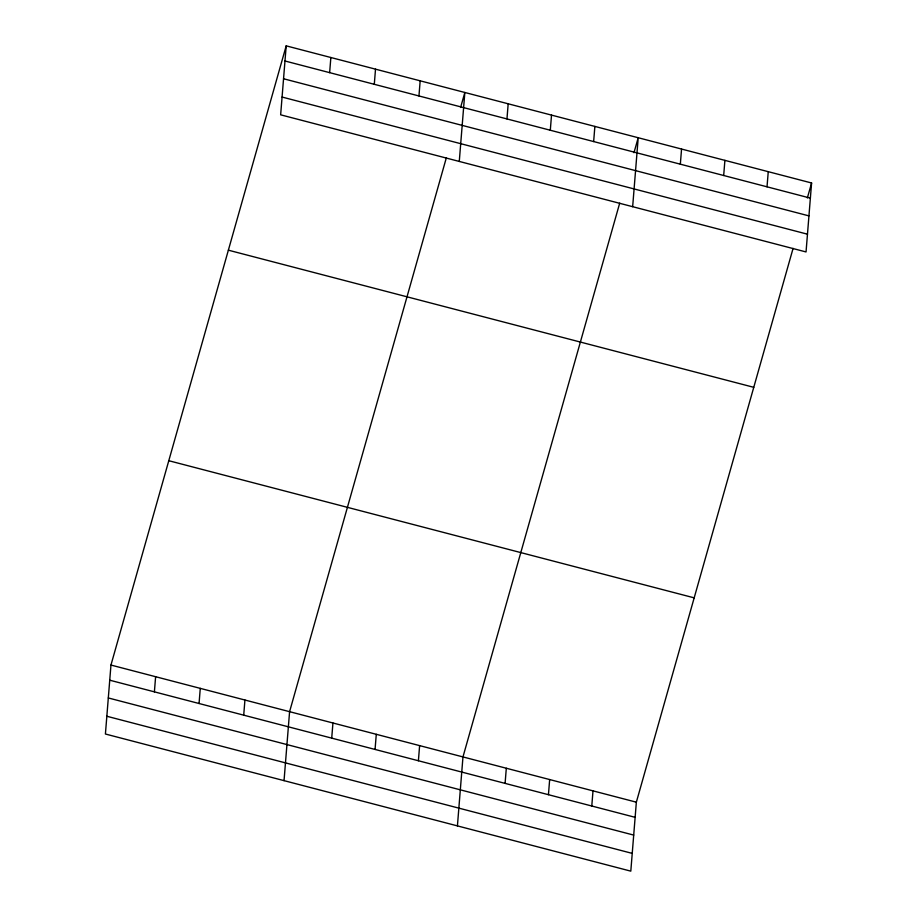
<?xml version="1.0" encoding="UTF-8"?>
<svg xmlns="http://www.w3.org/2000/svg" width="917" height="917" viewBox="0 0 917 917"><rect width="100%" height="100%" fill="white"/><g stroke="black" fill="none" stroke-linecap="round" stroke-linejoin="round"><path stroke-width="1.38" d="M286.196 45.85L280.648 114.82L806.043 251.946L811.591 182.987L286.196 45.85L110.957 665.054L105.409 734.013L630.804 871.15L636.352 802.18L793.09 248.369M154.4 691.842L155.615 676.7M199.058 703.499L200.273 688.358M243.716 715.157L244.931 700.015M329.639 72.649L330.854 57.507M284.041 780.642L289.589 711.672L446.327 157.862M374.296 84.307L375.512 69.165M331.713 738.128L332.94 722.986M418.954 95.964L420.169 80.822M375.064 749.441L376.279 734.299M459.279 161.438L464.839 92.479L460.598 107.461M418.404 760.755L419.619 745.613M506.963 118.935L508.178 103.793M457.423 825.896L462.97 756.926L619.709 203.115M550.303 130.248L551.518 115.106M505.095 783.382L506.31 768.24M593.654 141.562L594.869 126.42M548.446 794.695L549.661 779.553M632.661 206.692L638.209 137.733L633.968 152.715M591.786 806.009L593.001 790.867M680.334 164.189L681.56 149.047M723.685 175.502L724.9 160.36M767.025 186.816L768.251 171.674M807.35 197.969L811.591 182.987M284.981 60.992L810.376 198.129M283.548 78.759L808.943 215.885M282.081 97.053L807.476 234.19M228.367 250.181L753.763 387.318M168.785 460.712L694.18 597.85M110.957 665.054L636.352 802.18M109.742 680.196L635.126 817.322M108.309 697.952L633.704 835.089M106.842 716.257L632.226 853.383"/></g></svg>
